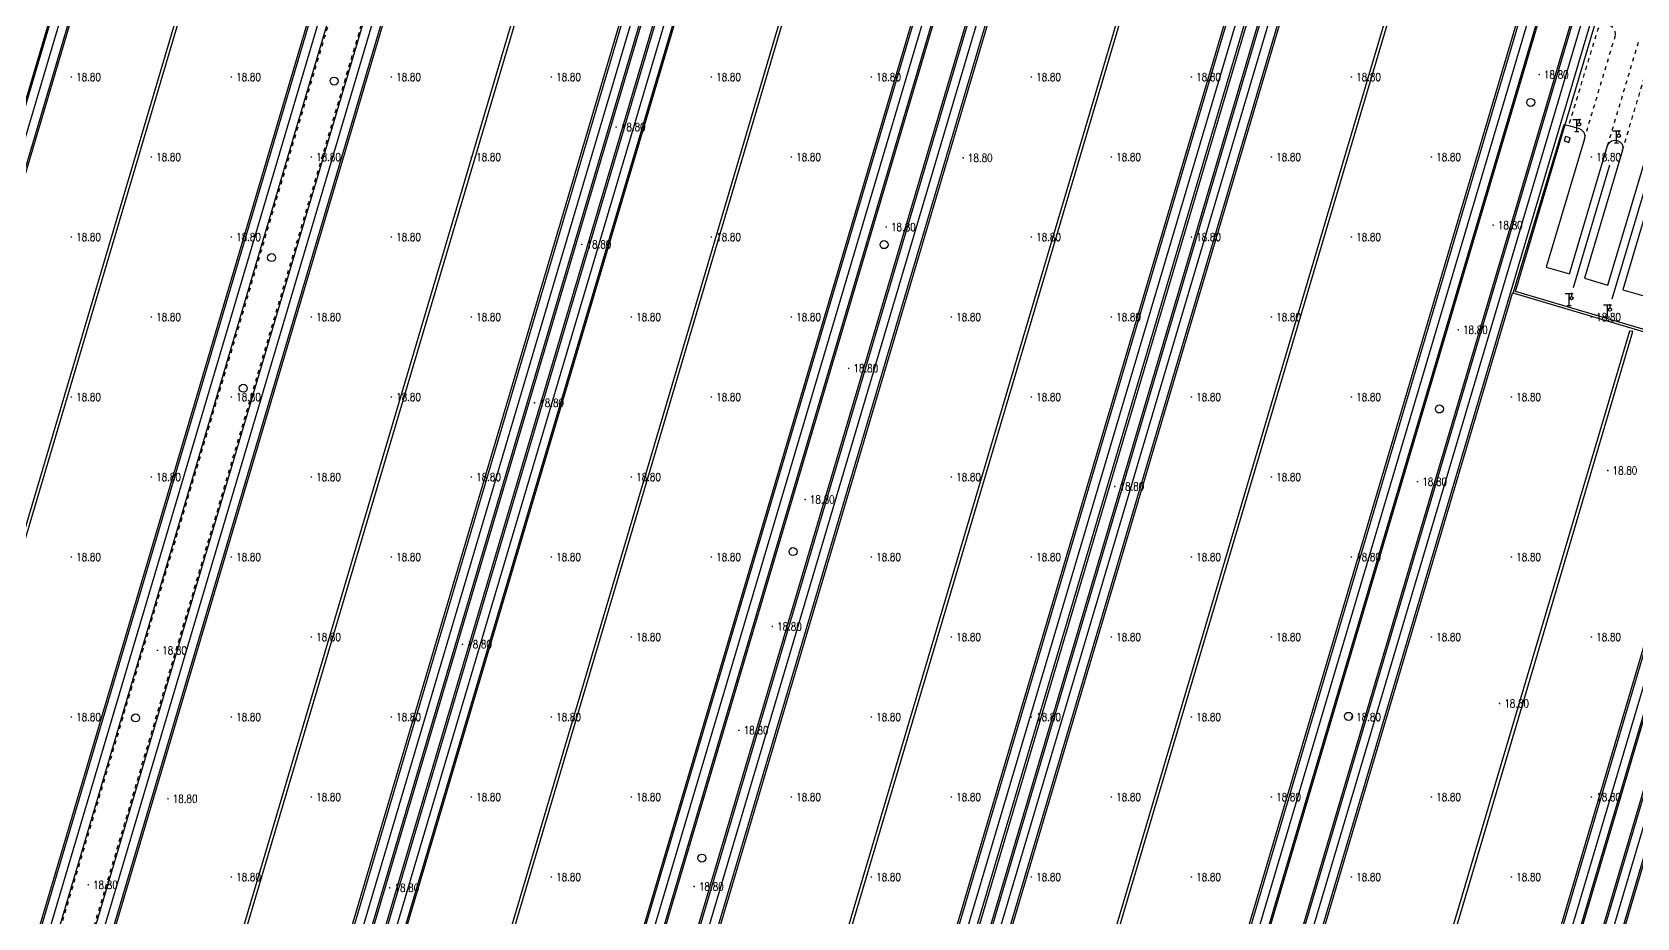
# Model space of a CAD drawing. Extents: x 404846 to 408477, y 3390929 to 3392894.
# Drawn here: x 407366.5 to 407567, y 3391489.3 to 3391600 of the extents above; entities that cross this region are included whole.
import ezdxf
from ezdxf.enums import TextEntityAlignment as Align

# ---------------------------------------------------------------- set-up
doc = ezdxf.new("R2010")
doc.units = 0
doc.header["$LTSCALE"] = 0.5
doc.header["$PDSIZE"] = 0.2
doc.linetypes.add('X6', pattern=[2, 1, -1])
doc.layers.get('0').update_dxf_attribs({"linetype": 'CONTINUOUS'})
for name, color, linetype in [('3221', 6, 'CONTINUOUS'), ('DLSS', 4, 'CONTINUOUS'), ('DMTZ', 3, 'CONTINUOUS'), ('FZTZ', 7, 'CONTINUOUS'), ('GCD', 1, 'CONTINUOUS'), ('GXYZ', 2, 'CONTINUOUS'), ('JMD', 6, 'CONTINUOUS'), ('SXSS', 5, 'CONTINUOUS'), ('ZBTZ', 3, 'CONTINUOUS')]:
    doc.layers.add(name, color=color, linetype=linetype)
doc.styles.add('HZ', font='rs.shx', dxfattribs={"width": 0.8, "bigfont": 'hztxt.shx'})
doc.linetypes.add('10422', pattern='A,0.75,[150,AAA.SHX,S=0.5,R=0,X=0,Y=0.5],1.5,[177,AAA.SHX,S=1,R=0,X=0,Y=0.4],0.75', length=3)
doc.linetypes.add('1161', pattern='A,0,[149,AAA.SHX,S=0.15,R=0,X=0,Y=0],-1.6', length=1.6)
doc.linetypes.add('444', pattern='A,4.5,[145,AAA.SHX,S=1,R=0,X=0,Y=1],4.5,-0.5,[146,AAA.SHX,S=1,R=0,X=0,Y=0],-0.5', length=10)

# ---------------------------------------------------------------- blocks, each defined once
blk = doc.blocks.new('gc063')
for p, q in [((-1, 3), (1, 3)), ((-0.5, 0), (0.5, 0)), ((0, 0), (0, 3)), ((0.6, 3), (0.6, 2.2))]:
    blk.add_line(p, q)
blk.add_circle((0.6, 1.8), 0.4)
blk.add_point((0.6, 3))
blk.add_point((0.6, 3))
blk = doc.blocks.new('GC200')
at = {"linetype": 'Continuous', "const_width": 0.2, "flags": 128}
blk.add_lwpolyline([(-0.1, 0, 1), (0.1, 0, 1)], format="xyb", close=True, dxfattribs=at)
blk = doc.blocks.new('gc188')
blk.add_circle((0, 0), 1)

msp = doc.modelspace()

# ---------------------------------------------------------------- linework, layer by layer
at = {"layer": '3221', "color": 6}
for points in [[(407303.51, 3391377.274, 19.062), (407412.045, 3391743.54, 18.82), (407441.781, 3391734.76, 18.562), (407333.198, 3391368.473, 18.804)], [(407369.162, 3391357.812, 18.804), (407339.453, 3391366.619, 18.804), (407446.247, 3391726.874, 18.92), (407475.957, 3391718.066, 18.92)], [(407402.67, 3391347.875, 18.804), (407505.802, 3391695.677, 18.918), (407476.131, 3391704.475, 18.918), (407372.999, 3391356.673, 18.804)], [(407408.915, 3391346.023, 18.804), (407506.516, 3391675.174, 18.835), (407536.238, 3391666.36, 18.835), (407438.637, 3391337.21, 18.804)], [(407442.431, 3391336.084, 18.804), (407534.509, 3391646.609, 18.28), (407564.218, 3391637.8, 18.65), (407472.14, 3391327.275, 18.997)], [(407478.374, 3391325.427, 18.997), (407561.138, 3391604.54, 18.997), (407590.841, 3391595.732, 18.997), (407508.077, 3391316.619, 18.997)], [(407512.885, 3391315.165, 19.043), (407554.316, 3391454.965, 18.957), (407582.691, 3391550.721, 18.872), (407612.418, 3391541.902, 18.989), (407542.598, 3391306.362, 18.94)]]:
    msp.add_polyline3d(points, close=True, dxfattribs=at)
at = {"layer": 'DLSS', "linetype": 'X6', "flags": 128}
for points, elevation in [([(407333.909, 3391366.214), (407441.769, 3391730.065), (407445.537, 3391728.949), (407337.676, 3391365.097)], 18.843), ([(407564.371, 3391599.633), (407564.372, 3391599.84), (407564.337, 3391600.044), (407564.267, 3391600.239), (407564.164, 3391600.419), (407564.031, 3391600.578), (407563.873, 3391600.712), (407563.694, 3391600.816), (407563.5, 3391600.887), (407563.296, 3391600.924), (407563.089, 3391600.925), (407562.885, 3391600.89), (407562.69, 3391600.82), (407562.51, 3391600.717), (407562.351, 3391600.584), (407562.217, 3391600.426), (407562.113, 3391600.247), (407558.516, 3391588.314)], 19.152), ([(407560.484, 3391586.65), (407564.228, 3391599.155), (407564.371, 3391599.633)], 18.931), ([(407563.387, 3391585.808), (407567.253, 3391598.762), (407567.254, 3391598.768)], 18.932), ([(407565.261, 3391585.25), (407569.052, 3391597.917), (407569.137, 3391598.203)], 18.932)]:
    msp.add_lwpolyline(points, dxfattribs=dict(at, elevation=elevation))
at = {"layer": 'DMTZ', "linetype": '10422', "flags": 128}
for points, elevation in [([(407584.929, 3391580.496), (407578.651, 3391559.329), (407551.58, 3391567.35), (407557.967, 3391588.465)], 19.129), ([(407557.967, 3391588.465), (407558.516, 3391588.314), (407559.685, 3391587.992), (407559.751, 3391587.974)], 19.176), ([(407559.751, 3391587.974), (407560.131, 3391587.78), (407560.393, 3391587.472), (407560.52, 3391587.089), (407560.484, 3391586.65)], 19.162), ([(407560.484, 3391586.65), (407555.694, 3391570.625), (407558.602, 3391569.759), (407563.387, 3391585.808)], 19.074), ([(407565.261, 3391585.25), (407560.493, 3391569.237), (407563.418, 3391568.366), (407568.204, 3391584.441)], 19.077), ([(407563.387, 3391585.808), (407563.581, 3391586.165), (407563.873, 3391586.397), (407564.231, 3391586.502), (407564.603, 3391586.466), (407564.933, 3391586.293), (407565.192, 3391585.979), (407565.297, 3391585.621), (407565.261, 3391585.25)], 19.1), ([(407570.094, 3391583.942), (407565.285, 3391567.797), (407568.193, 3391566.931), (407572.968, 3391582.958)], 19.08)]:
    msp.add_lwpolyline(points, dxfattribs=dict(at, elevation=elevation))
at = {"layer": 'FZTZ', "linetype": 'Continuous', "elevation": 21.046, "flags": 128}
msp.add_lwpolyline([(407558.518, 3391586.207), (407558.712, 3391586.763), (407558.139, 3391586.963), (407557.945, 3391586.407), (407558.518, 3391586.207)], close=True, dxfattribs=at)
at = {"layer": 'JMD', "linetype": '444', "flags": 128}
for points, elevation in [([(407578.501, 3391559.696), (407551.887, 3391567.584), (407562.365, 3391602.873), (407562.493, 3391606.625), (407561.248, 3391607.496), (407559.445, 3391607.899), (407557.718, 3391608.634), (407565.671, 3391635.964), (407565.49, 3391639.712)], 20.697), ([(407559.11, 3391568.06), (407563.675, 3391583.411)], 20.348), ([(407568.479, 3391581.987), (407563.924, 3391566.607)], 20.299)]:
    msp.add_lwpolyline(points, dxfattribs=dict(at, elevation=elevation))
at = {"layer": 'SXSS', "linetype": 'Continuous', "flags": 128}
for points, elevation in [([(407389.542, 3391476.854), (407451.223, 3391684.842)], 18.876), ([(407389.904, 3391476.747), (407451.605, 3391684.729)], 18.876), ([(407352.175, 3391492.751), (407405.143, 3391671.488)], 18.801), ([(407352.552, 3391492.639), (407405.506, 3391671.38)], 18.801), ([(407443.712, 3391546.587), (407478.309, 3391663.493)], 18.971), ([(407444.098, 3391546.472), (407478.676, 3391663.384)], 18.971), ([(407482.108, 3391534.104), (407511.464, 3391633.032)], 18.985), ([(407482.502, 3391533.988), (407511.822, 3391632.925)], 18.985), ([(407513.075, 3391525.592), (407536.695, 3391605.284)], 18.995), ([(407513.464, 3391525.476), (407537.062, 3391605.175)], 18.991), ([(407552.583, 3391516.864), (407566.182, 3391562.673)], 18.739), ([(407552.983, 3391516.745), (407566.556, 3391562.562)], 18.739), ([(407566.556, 3391562.562), (407566.182, 3391562.673)], 18.782), ([(407421.977, 3391473.248), (407443.712, 3391546.587)], 18.951), ([(407422.348, 3391473.138), (407444.098, 3391546.472)], 18.951), ([(407460.009, 3391459.511), (407482.108, 3391534.104)], 18.963), ([(407460.385, 3391459.4), (407482.502, 3391533.988)], 18.963), ([(407490.619, 3391449.947), (407513.075, 3391525.592)], 19.188), ([(407490.981, 3391449.84), (407513.464, 3391525.476)], 19.199), ([(407527.34, 3391431.65), (407542.882, 3391484.14), (407552.583, 3391516.864)], 19.017), ([(407527.712, 3391431.539), (407543.283, 3391484.021), (407552.983, 3391516.745)], 19.011)]:
    msp.add_lwpolyline(points, dxfattribs=dict(at, elevation=elevation))
at = {"layer": 'ZBTZ', "linetype": '1161', "flags": 128}
for points, elevation in [([(407284.607, 3391382.878), (407393.528, 3391750.307), (407411.151, 3391745.086), (407302.229, 3391377.654)], 18.963), ([(407424.685, 3391734.033), (407438.944, 3391729.806), (407337.321, 3391387.005)], 18.976), ([(407310.983, 3391398.012), (407402.438, 3391706.397), (407402.546, 3391706.632)], 18.961), ([(407436.677, 3391689.774), (407436.552, 3391689.626), (407350.978, 3391400.958), (407378.165, 3391392.899), (407463.738, 3391681.567), (407463.773, 3391681.753)], 18.852), ([(407493.476, 3391659.143), (407493.492, 3391658.996), (407411.707, 3391382.997), (407384.518, 3391391.059), (407466.303, 3391666.89), (407466.385, 3391667.13), (407466.448, 3391667.168)], 18.916), ([(407496.813, 3391637.787), (407496.735, 3391637.702), (407420.442, 3391380.415), (407447.663, 3391372.309), (407523.971, 3391629.626), (407524.002, 3391629.792)], 18.697), ([(407524.802, 3391609.068), (407524.758, 3391609.012), (407453.986, 3391370.426), (407481.209, 3391362.381), (407551.954, 3391600.948), (407551.953, 3391601.042)], 18.945), ([(407551.58, 3391567.35), (407551.476, 3391567.328), (407489.93, 3391359.761), (407517.095, 3391351.706), (407578.641, 3391559.273), (407578.651, 3391559.329)], 18.997), ([(407600.205, 3391505.46), (407600.231, 3391505.349), (407544.135, 3391316.172), (407516.942, 3391324.236), (407573.038, 3391513.413), (407582.405, 3391545.002), (407597.21, 3391540.672)], 18.88)]:
    msp.add_lwpolyline(points, dxfattribs=dict(at, elevation=elevation))
for points, elevation in [([(407302.422, 3391377.596), (407410.996, 3391743.851), (407413.089, 3391743.23), (407304.515, 3391376.976), (407303.51, 3391377.274), (407303.469, 3391377.286), (407302.422, 3391377.596)], 19.012), ([(407334.285, 3391368.151), (407442.868, 3391734.438), (407440.768, 3391735.06), (407332.185, 3391368.773), (407333.235, 3391368.462), (407334.285, 3391368.151)], 18.862), ([(407340.496, 3391366.31), (407447.29, 3391726.564), (407445.176, 3391727.191), (407338.382, 3391366.937), (407340.496, 3391366.31)], 18.851), ([(407370.188, 3391357.508), (407476.982, 3391717.762), (407474.897, 3391718.38), (407368.103, 3391358.126), (407370.188, 3391357.508)], 18.866), ([(407371.177, 3391355.196), (407475.402, 3391706.586), (407474.01, 3391706.998), (407369.786, 3391355.564), (407371.177, 3391355.196)], 18.862), ([(407374.019, 3391356.37), (407477.151, 3391704.173), (407475.066, 3391704.791), (407371.934, 3391356.989), (407372.999, 3391356.673), (407374.019, 3391356.37)], 18.851), ([(407401.603, 3391348.191), (407504.734, 3391695.994), (407506.848, 3391695.367), (407403.716, 3391347.564), (407401.603, 3391348.191)], 18.833), ([(407407.097, 3391344.526), (407505.779, 3391677.259), (407502.017, 3391678.375), (407403.338, 3391345.622), (407407.097, 3391344.526)], 18.81), ([(407409.939, 3391345.719), (407507.54, 3391674.87), (407505.443, 3391675.492), (407407.842, 3391346.341), (407408.915, 3391346.023), (407409.939, 3391345.719)], 18.814), ([(407439.682, 3391336.9), (407537.283, 3391666.05), (407535.172, 3391666.676), (407437.571, 3391337.525), (407439.682, 3391336.9)], 18.804), ([(407441.238, 3391336.438), (407533.75, 3391648.427), (407532.412, 3391648.824), (407439.9, 3391336.835), (407441.238, 3391336.438)], 18.943), ([(407443.51, 3391335.764), (407535.588, 3391646.289), (407533.503, 3391646.908), (407441.425, 3391336.383), (407443.51, 3391335.764)], 18.734), ([(407473.194, 3391326.962), (407565.273, 3391637.487), (407563.189, 3391638.105), (407471.111, 3391327.58), (407473.194, 3391326.962)], 18.858), ([(407476.614, 3391323.973), (407560.626, 3391607.312), (407556.828, 3391608.438), (407472.816, 3391325.099), (407476.614, 3391323.973)], 18.997), ([(407479.397, 3391325.123), (407562.16, 3391604.236), (407560.085, 3391604.852), (407477.321, 3391325.739), (407478.374, 3391325.427), (407479.397, 3391325.123)], 18.997), ([(407509.08, 3391316.321), (407591.844, 3391595.435), (407589.752, 3391596.055), (407506.988, 3391316.942), (407509.08, 3391316.321)], 18.997), ([(407508.759, 3391314.505), (407579.64, 3391553.595), (407582.015, 3391552.891), (407511.133, 3391313.801), (407508.759, 3391314.505)], 18.989), ([(407513.944, 3391314.879), (407583.781, 3391550.398), (407581.679, 3391551.021), (407511.842, 3391315.503), (407513.944, 3391314.879)], 18.997)]:
    msp.add_lwpolyline(points, close=True, dxfattribs=dict(at, elevation=elevation))

# ---------------------------------------------------------------- block references
at = {"layer": 'DLSS', "linetype": 'Continuous', "xscale": 0.5, "yscale": 0.5}
for p in [(407559.525, 3391587.569, 19.191), (407564.479, 3391586.136, 19.147), (407558.569, 3391565.836, 18.987), (407563.371, 3391564.41, 18.909)]:
    msp.add_blockref('gc063', p, dxfattribs=at)
at = {"layer": 'GCD', "linetype": 'Continuous'}
ref = msp.add_blockref('GC200', (407371.358, 3391594.379, 18.8), dxfattribs=dict(at, xscale=0.5, yscale=0.5, zscale=0.5))
ref.add_attrib('height', '18.80', dxfattribs={"linetype": 'Continuous', "height": 1, "style": 'HZ', "width": 0.8}).set_placement((407371.958, 3391594.379, 18.8), align=Align.MIDDLE_LEFT)
ref = msp.add_blockref('GC200', (407391.358, 3391594.379, 18.8), dxfattribs=dict(at, xscale=0.5, yscale=0.5, zscale=0.5))
ref.add_attrib('height', '18.80', dxfattribs={"linetype": 'Continuous', "height": 1, "style": 'HZ', "width": 0.8}).set_placement((407391.958, 3391594.379, 18.8), align=Align.MIDDLE_LEFT)
ref = msp.add_blockref('GC200', (407411.358, 3391594.379, 18.8), dxfattribs=dict(at, xscale=0.5, yscale=0.5, zscale=0.5))
ref.add_attrib('height', '18.80', dxfattribs={"linetype": 'Continuous', "height": 1, "style": 'HZ', "width": 0.8}).set_placement((407411.958, 3391594.379, 18.8), align=Align.MIDDLE_LEFT)
ref = msp.add_blockref('GC200', (407431.358, 3391594.379, 18.8), dxfattribs=dict(at, xscale=0.5, yscale=0.5, zscale=0.5))
ref.add_attrib('height', '18.80', dxfattribs={"linetype": 'Continuous', "height": 1, "style": 'HZ', "width": 0.8}).set_placement((407431.958, 3391594.379, 18.8), align=Align.MIDDLE_LEFT)
ref = msp.add_blockref('GC200', (407451.358, 3391594.379, 18.8), dxfattribs=dict(at, xscale=0.5, yscale=0.5, zscale=0.5))
ref.add_attrib('height', '18.80', dxfattribs={"linetype": 'Continuous', "height": 1, "style": 'HZ', "width": 0.8}).set_placement((407451.958, 3391594.379, 18.8), align=Align.MIDDLE_LEFT)
ref = msp.add_blockref('GC200', (407471.358, 3391594.379, 18.8), dxfattribs=dict(at, xscale=0.5, yscale=0.5, zscale=0.5))
ref.add_attrib('height', '18.80', dxfattribs={"linetype": 'Continuous', "height": 1, "style": 'HZ', "width": 0.8}).set_placement((407471.958, 3391594.379, 18.8), align=Align.MIDDLE_LEFT)
ref = msp.add_blockref('GC200', (407491.358, 3391594.379, 18.8), dxfattribs=dict(at, xscale=0.5, yscale=0.5, zscale=0.5))
ref.add_attrib('height', '18.80', dxfattribs={"linetype": 'Continuous', "height": 1, "style": 'HZ', "width": 0.8}).set_placement((407491.958, 3391594.379, 18.8), align=Align.MIDDLE_LEFT)
ref = msp.add_blockref('GC200', (407511.358, 3391594.379, 18.8), dxfattribs=dict(at, xscale=0.5, yscale=0.5, zscale=0.5))
ref.add_attrib('height', '18.80', dxfattribs={"linetype": 'Continuous', "height": 1, "style": 'HZ', "width": 0.8}).set_placement((407511.958, 3391594.379, 18.8), align=Align.MIDDLE_LEFT)
ref = msp.add_blockref('GC200', (407531.358, 3391594.379, 18.8), dxfattribs=dict(at, xscale=0.5, yscale=0.5, zscale=0.5))
ref.add_attrib('height', '18.80', dxfattribs={"linetype": 'Continuous', "height": 1, "style": 'HZ', "width": 0.8}).set_placement((407531.958, 3391594.379, 18.8), align=Align.MIDDLE_LEFT)
ref = msp.add_blockref('GC200', (407554.831, 3391594.68, 18.8), dxfattribs=dict(at, xscale=0.5, yscale=0.5, zscale=0.5))
ref.add_attrib('height', '18.80', dxfattribs={"linetype": 'Continuous', "height": 1, "style": 'HZ', "width": 0.8}).set_placement((407555.431, 3391594.68, 18.8), align=Align.MIDDLE_LEFT)
ref = msp.add_blockref('GC200', (407439.45, 3391588.128, 18.8), dxfattribs=dict(at, xscale=0.5, yscale=0.5, zscale=0.5))
ref.add_attrib('height', '18.80', dxfattribs={"linetype": 'Continuous', "height": 1, "style": 'HZ', "width": 0.8}).set_placement((407440.05, 3391588.128, 18.8), align=Align.MIDDLE_LEFT)
ref = msp.add_blockref('GC200', (407381.358, 3391584.379, 18.8), dxfattribs=dict(at, xscale=0.5, yscale=0.5, zscale=0.5))
ref.add_attrib('height', '18.80', dxfattribs={"linetype": 'Continuous', "height": 1, "style": 'HZ', "width": 0.8}).set_placement((407381.958, 3391584.379, 18.8), align=Align.MIDDLE_LEFT)
ref = msp.add_blockref('GC200', (407401.358, 3391584.379, 18.8), dxfattribs=dict(at, xscale=0.5, yscale=0.5, zscale=0.5))
ref.add_attrib('height', '18.80', dxfattribs={"linetype": 'Continuous', "height": 1, "style": 'HZ', "width": 0.8}).set_placement((407401.958, 3391584.379, 18.8), align=Align.MIDDLE_LEFT)
ref = msp.add_blockref('GC200', (407421.358, 3391584.379, 18.8), dxfattribs=dict(at, xscale=0.5, yscale=0.5, zscale=0.5))
ref.add_attrib('height', '18.80', dxfattribs={"linetype": 'Continuous', "height": 1, "style": 'HZ', "width": 0.8}).set_placement((407421.958, 3391584.379, 18.8), align=Align.MIDDLE_LEFT)
ref = msp.add_blockref('GC200', (407461.358, 3391584.379, 18.8), dxfattribs=dict(at, xscale=0.5, yscale=0.5, zscale=0.5))
ref.add_attrib('height', '18.80', dxfattribs={"linetype": 'Continuous', "height": 1, "style": 'HZ', "width": 0.8}).set_placement((407461.958, 3391584.379, 18.8), align=Align.MIDDLE_LEFT)
ref = msp.add_blockref('GC200', (407501.358, 3391584.379, 18.8), dxfattribs=dict(at, xscale=0.5, yscale=0.5, zscale=0.5))
ref.add_attrib('height', '18.80', dxfattribs={"linetype": 'Continuous', "height": 1, "style": 'HZ', "width": 0.8}).set_placement((407501.958, 3391584.379, 18.8), align=Align.MIDDLE_LEFT)
ref = msp.add_blockref('GC200', (407521.358, 3391584.379, 18.8), dxfattribs=dict(at, xscale=0.5, yscale=0.5, zscale=0.5))
ref.add_attrib('height', '18.80', dxfattribs={"linetype": 'Continuous', "height": 1, "style": 'HZ', "width": 0.8}).set_placement((407521.958, 3391584.379, 18.8), align=Align.MIDDLE_LEFT)
ref = msp.add_blockref('GC200', (407541.358, 3391584.379, 18.8), dxfattribs=dict(at, xscale=0.5, yscale=0.5, zscale=0.5))
ref.add_attrib('height', '18.80', dxfattribs={"linetype": 'Continuous', "height": 1, "style": 'HZ', "width": 0.8}).set_placement((407541.958, 3391584.379, 18.8), align=Align.MIDDLE_LEFT)
ref = msp.add_blockref('GC200', (407561.358, 3391584.379, 18.8), dxfattribs=dict(at, xscale=0.5, yscale=0.5, zscale=0.5))
ref.add_attrib('height', '18.80', dxfattribs={"linetype": 'Continuous', "height": 1, "style": 'HZ', "width": 0.8}).set_placement((407561.958, 3391584.379, 18.8), align=Align.MIDDLE_LEFT)
ref = msp.add_blockref('GC200', (407482.83, 3391584.279, 18.8), dxfattribs=dict(at, xscale=0.5, yscale=0.5, zscale=0.5))
ref.add_attrib('height', '18.80', dxfattribs={"linetype": 'Continuous', "height": 1, "style": 'HZ', "width": 0.8}).set_placement((407483.43, 3391584.279, 18.8), align=Align.MIDDLE_LEFT)
ref = msp.add_blockref('GC200', (407371.358, 3391574.379, 18.8), dxfattribs=dict(at, xscale=0.5, yscale=0.5, zscale=0.5))
ref.add_attrib('height', '18.80', dxfattribs={"linetype": 'Continuous', "height": 1, "style": 'HZ', "width": 0.8}).set_placement((407371.958, 3391574.379, 18.8), align=Align.MIDDLE_LEFT)
ref = msp.add_blockref('GC200', (407391.358, 3391574.379, 18.8), dxfattribs=dict(at, xscale=0.5, yscale=0.5, zscale=0.5))
ref.add_attrib('height', '18.80', dxfattribs={"linetype": 'Continuous', "height": 1, "style": 'HZ', "width": 0.8}).set_placement((407391.958, 3391574.379, 18.8), align=Align.MIDDLE_LEFT)
ref = msp.add_blockref('GC200', (407411.358, 3391574.379, 18.8), dxfattribs=dict(at, xscale=0.5, yscale=0.5, zscale=0.5))
ref.add_attrib('height', '18.80', dxfattribs={"linetype": 'Continuous', "height": 1, "style": 'HZ', "width": 0.8}).set_placement((407411.958, 3391574.379, 18.8), align=Align.MIDDLE_LEFT)
ref = msp.add_blockref('GC200', (407451.358, 3391574.379, 18.8), dxfattribs=dict(at, xscale=0.5, yscale=0.5, zscale=0.5))
ref.add_attrib('height', '18.80', dxfattribs={"linetype": 'Continuous', "height": 1, "style": 'HZ', "width": 0.8}).set_placement((407451.958, 3391574.379, 18.8), align=Align.MIDDLE_LEFT)
ref = msp.add_blockref('GC200', (407473.215, 3391575.633, 18.8), dxfattribs=dict(at, xscale=0.5, yscale=0.5, zscale=0.5))
ref.add_attrib('height', '18.80', dxfattribs={"linetype": 'Continuous', "height": 1, "style": 'HZ', "width": 0.8}).set_placement((407473.815, 3391575.633, 18.8), align=Align.MIDDLE_LEFT)
ref = msp.add_blockref('GC200', (407491.358, 3391574.379, 18.8), dxfattribs=dict(at, xscale=0.5, yscale=0.5, zscale=0.5))
ref.add_attrib('height', '18.80', dxfattribs={"linetype": 'Continuous', "height": 1, "style": 'HZ', "width": 0.8}).set_placement((407491.958, 3391574.379, 18.8), align=Align.MIDDLE_LEFT)
ref = msp.add_blockref('GC200', (407511.358, 3391574.379, 18.8), dxfattribs=dict(at, xscale=0.5, yscale=0.5, zscale=0.5))
ref.add_attrib('height', '18.80', dxfattribs={"linetype": 'Continuous', "height": 1, "style": 'HZ', "width": 0.8}).set_placement((407511.958, 3391574.379, 18.8), align=Align.MIDDLE_LEFT)
ref = msp.add_blockref('GC200', (407531.358, 3391574.379, 18.8), dxfattribs=dict(at, xscale=0.5, yscale=0.5, zscale=0.5))
ref.add_attrib('height', '18.80', dxfattribs={"linetype": 'Continuous', "height": 1, "style": 'HZ', "width": 0.8}).set_placement((407531.958, 3391574.379, 18.8), align=Align.MIDDLE_LEFT)
ref = msp.add_blockref('GC200', (407549.081, 3391575.871, 18.8), dxfattribs=dict(at, xscale=0.5, yscale=0.5, zscale=0.5))
ref.add_attrib('height', '18.80', dxfattribs={"linetype": 'Continuous', "height": 1, "style": 'HZ', "width": 0.8}).set_placement((407549.681, 3391575.871, 18.8), align=Align.MIDDLE_LEFT)
ref = msp.add_blockref('GC200', (407435.162, 3391573.465, 18.8), dxfattribs=dict(at, xscale=0.5, yscale=0.5, zscale=0.5))
ref.add_attrib('height', '18.80', dxfattribs={"linetype": 'Continuous', "height": 1, "style": 'HZ', "width": 0.8}).set_placement((407435.762, 3391573.465, 18.8), align=Align.MIDDLE_LEFT)
ref = msp.add_blockref('GC200', (407381.358, 3391564.379, 18.8), dxfattribs=dict(at, xscale=0.5, yscale=0.5, zscale=0.5))
ref.add_attrib('height', '18.80', dxfattribs={"linetype": 'Continuous', "height": 1, "style": 'HZ', "width": 0.8}).set_placement((407381.958, 3391564.379, 18.8), align=Align.MIDDLE_LEFT)
ref = msp.add_blockref('GC200', (407401.358, 3391564.379, 18.8), dxfattribs=dict(at, xscale=0.5, yscale=0.5, zscale=0.5))
ref.add_attrib('height', '18.80', dxfattribs={"linetype": 'Continuous', "height": 1, "style": 'HZ', "width": 0.8}).set_placement((407401.958, 3391564.379, 18.8), align=Align.MIDDLE_LEFT)
ref = msp.add_blockref('GC200', (407421.358, 3391564.379, 18.8), dxfattribs=dict(at, xscale=0.5, yscale=0.5, zscale=0.5))
ref.add_attrib('height', '18.80', dxfattribs={"linetype": 'Continuous', "height": 1, "style": 'HZ', "width": 0.8}).set_placement((407421.958, 3391564.379, 18.8), align=Align.MIDDLE_LEFT)
ref = msp.add_blockref('GC200', (407441.358, 3391564.379, 18.8), dxfattribs=dict(at, xscale=0.5, yscale=0.5, zscale=0.5))
ref.add_attrib('height', '18.80', dxfattribs={"linetype": 'Continuous', "height": 1, "style": 'HZ', "width": 0.8}).set_placement((407441.958, 3391564.379, 18.8), align=Align.MIDDLE_LEFT)
ref = msp.add_blockref('GC200', (407461.358, 3391564.379, 18.8), dxfattribs=dict(at, xscale=0.5, yscale=0.5, zscale=0.5))
ref.add_attrib('height', '18.80', dxfattribs={"linetype": 'Continuous', "height": 1, "style": 'HZ', "width": 0.8}).set_placement((407461.958, 3391564.379, 18.8), align=Align.MIDDLE_LEFT)
ref = msp.add_blockref('GC200', (407481.358, 3391564.379, 18.8), dxfattribs=dict(at, xscale=0.5, yscale=0.5, zscale=0.5))
ref.add_attrib('height', '18.80', dxfattribs={"linetype": 'Continuous', "height": 1, "style": 'HZ', "width": 0.8}).set_placement((407481.958, 3391564.379, 18.8), align=Align.MIDDLE_LEFT)
ref = msp.add_blockref('GC200', (407501.358, 3391564.379, 18.8), dxfattribs=dict(at, xscale=0.5, yscale=0.5, zscale=0.5))
ref.add_attrib('height', '18.80', dxfattribs={"linetype": 'Continuous', "height": 1, "style": 'HZ', "width": 0.8}).set_placement((407501.958, 3391564.379, 18.8), align=Align.MIDDLE_LEFT)
ref = msp.add_blockref('GC200', (407521.358, 3391564.379, 18.8), dxfattribs=dict(at, xscale=0.5, yscale=0.5, zscale=0.5))
ref.add_attrib('height', '18.80', dxfattribs={"linetype": 'Continuous', "height": 1, "style": 'HZ', "width": 0.8}).set_placement((407521.958, 3391564.379, 18.8), align=Align.MIDDLE_LEFT)
ref = msp.add_blockref('GC200', (407561.358, 3391564.379, 18.8), dxfattribs=dict(at, xscale=0.5, yscale=0.5, zscale=0.5))
ref.add_attrib('height', '18.80', dxfattribs={"linetype": 'Continuous', "height": 1, "style": 'HZ', "width": 0.8}).set_placement((407561.958, 3391564.379, 18.8), align=Align.MIDDLE_LEFT)
ref = msp.add_blockref('GC200', (407544.718, 3391562.784, 18.8), dxfattribs=dict(at, xscale=0.5, yscale=0.5, zscale=0.5))
ref.add_attrib('height', '18.80', dxfattribs={"linetype": 'Continuous', "height": 1, "style": 'HZ', "width": 0.8}).set_placement((407545.318, 3391562.784, 18.8), align=Align.MIDDLE_LEFT)
ref = msp.add_blockref('GC200', (407468.519, 3391557.967, 18.8), dxfattribs=dict(at, xscale=0.5, yscale=0.5, zscale=0.5))
ref.add_attrib('height', '18.80', dxfattribs={"linetype": 'Continuous', "height": 1, "style": 'HZ', "width": 0.8}).set_placement((407469.119, 3391557.967, 18.8), align=Align.MIDDLE_LEFT)
ref = msp.add_blockref('GC200', (407371.358, 3391554.379, 18.8), dxfattribs=dict(at, xscale=0.5, yscale=0.5, zscale=0.5))
ref.add_attrib('height', '18.80', dxfattribs={"linetype": 'Continuous', "height": 1, "style": 'HZ', "width": 0.8}).set_placement((407371.958, 3391554.379, 18.8), align=Align.MIDDLE_LEFT)
ref = msp.add_blockref('GC200', (407391.358, 3391554.379, 18.8), dxfattribs=dict(at, xscale=0.5, yscale=0.5, zscale=0.5))
ref.add_attrib('height', '18.80', dxfattribs={"linetype": 'Continuous', "height": 1, "style": 'HZ', "width": 0.8}).set_placement((407391.958, 3391554.379, 18.8), align=Align.MIDDLE_LEFT)
ref = msp.add_blockref('GC200', (407411.358, 3391554.379, 18.8), dxfattribs=dict(at, xscale=0.5, yscale=0.5, zscale=0.5))
ref.add_attrib('height', '18.80', dxfattribs={"linetype": 'Continuous', "height": 1, "style": 'HZ', "width": 0.8}).set_placement((407411.958, 3391554.379, 18.8), align=Align.MIDDLE_LEFT)
ref = msp.add_blockref('GC200', (407451.358, 3391554.379, 18.8), dxfattribs=dict(at, xscale=0.5, yscale=0.5, zscale=0.5))
ref.add_attrib('height', '18.80', dxfattribs={"linetype": 'Continuous', "height": 1, "style": 'HZ', "width": 0.8}).set_placement((407451.958, 3391554.379, 18.8), align=Align.MIDDLE_LEFT)
ref = msp.add_blockref('GC200', (407491.358, 3391554.379, 18.8), dxfattribs=dict(at, xscale=0.5, yscale=0.5, zscale=0.5))
ref.add_attrib('height', '18.80', dxfattribs={"linetype": 'Continuous', "height": 1, "style": 'HZ', "width": 0.8}).set_placement((407491.958, 3391554.379, 18.8), align=Align.MIDDLE_LEFT)
ref = msp.add_blockref('GC200', (407511.358, 3391554.379, 18.8), dxfattribs=dict(at, xscale=0.5, yscale=0.5, zscale=0.5))
ref.add_attrib('height', '18.80', dxfattribs={"linetype": 'Continuous', "height": 1, "style": 'HZ', "width": 0.8}).set_placement((407511.958, 3391554.379, 18.8), align=Align.MIDDLE_LEFT)
ref = msp.add_blockref('GC200', (407531.358, 3391554.379, 18.8), dxfattribs=dict(at, xscale=0.5, yscale=0.5, zscale=0.5))
ref.add_attrib('height', '18.80', dxfattribs={"linetype": 'Continuous', "height": 1, "style": 'HZ', "width": 0.8}).set_placement((407531.958, 3391554.379, 18.8), align=Align.MIDDLE_LEFT)
ref = msp.add_blockref('GC200', (407551.358, 3391554.379, 18.8), dxfattribs=dict(at, xscale=0.5, yscale=0.5, zscale=0.5))
ref.add_attrib('height', '18.80', dxfattribs={"linetype": 'Continuous', "height": 1, "style": 'HZ', "width": 0.8}).set_placement((407551.958, 3391554.379, 18.8), align=Align.MIDDLE_LEFT)
ref = msp.add_blockref('GC200', (407429.246, 3391553.657, 18.8), dxfattribs=dict(at, xscale=0.5, yscale=0.5, zscale=0.5))
ref.add_attrib('height', '18.80', dxfattribs={"linetype": 'Continuous', "height": 1, "style": 'HZ', "width": 0.8}).set_placement((407429.846, 3391553.657, 18.8), align=Align.MIDDLE_LEFT)
ref = msp.add_blockref('GC200', (407381.358, 3391544.379, 18.8), dxfattribs=dict(at, xscale=0.5, yscale=0.5, zscale=0.5))
ref.add_attrib('height', '18.80', dxfattribs={"linetype": 'Continuous', "height": 1, "style": 'HZ', "width": 0.8}).set_placement((407381.958, 3391544.379, 18.8), align=Align.MIDDLE_LEFT)
ref = msp.add_blockref('GC200', (407401.358, 3391544.379, 18.8), dxfattribs=dict(at, xscale=0.5, yscale=0.5, zscale=0.5))
ref.add_attrib('height', '18.80', dxfattribs={"linetype": 'Continuous', "height": 1, "style": 'HZ', "width": 0.8}).set_placement((407401.958, 3391544.379, 18.8), align=Align.MIDDLE_LEFT)
ref = msp.add_blockref('GC200', (407421.358, 3391544.379, 18.8), dxfattribs=dict(at, xscale=0.5, yscale=0.5, zscale=0.5))
ref.add_attrib('height', '18.80', dxfattribs={"linetype": 'Continuous', "height": 1, "style": 'HZ', "width": 0.8}).set_placement((407421.958, 3391544.379, 18.8), align=Align.MIDDLE_LEFT)
ref = msp.add_blockref('GC200', (407441.358, 3391544.379, 18.8), dxfattribs=dict(at, xscale=0.5, yscale=0.5, zscale=0.5))
ref.add_attrib('height', '18.80', dxfattribs={"linetype": 'Continuous', "height": 1, "style": 'HZ', "width": 0.8}).set_placement((407441.958, 3391544.379, 18.8), align=Align.MIDDLE_LEFT)
ref = msp.add_blockref('GC200', (407481.358, 3391544.379, 18.8), dxfattribs=dict(at, xscale=0.5, yscale=0.5, zscale=0.5))
ref.add_attrib('height', '18.80', dxfattribs={"linetype": 'Continuous', "height": 1, "style": 'HZ', "width": 0.8}).set_placement((407481.958, 3391544.379, 18.8), align=Align.MIDDLE_LEFT)
ref = msp.add_blockref('GC200', (407521.358, 3391544.379, 18.8), dxfattribs=dict(at, xscale=0.5, yscale=0.5, zscale=0.5))
ref.add_attrib('height', '18.80', dxfattribs={"linetype": 'Continuous', "height": 1, "style": 'HZ', "width": 0.8}).set_placement((407521.958, 3391544.379, 18.8), align=Align.MIDDLE_LEFT)
ref = msp.add_blockref('GC200', (407563.409, 3391545.195, 18.8), dxfattribs=dict(at, xscale=0.5, yscale=0.5, zscale=0.5))
ref.add_attrib('height', '18.80', dxfattribs={"linetype": 'Continuous', "height": 1, "style": 'HZ', "width": 0.8}).set_placement((407564.009, 3391545.195, 18.8), align=Align.MIDDLE_LEFT)
ref = msp.add_blockref('GC200', (407501.774, 3391543.203, 18.8), dxfattribs=dict(at, xscale=0.5, yscale=0.5, zscale=0.5))
ref.add_attrib('height', '18.80', dxfattribs={"linetype": 'Continuous', "height": 1, "style": 'HZ', "width": 0.8}).set_placement((407502.374, 3391543.203, 18.8), align=Align.MIDDLE_LEFT)
ref = msp.add_blockref('GC200', (407539.629, 3391543.8, 18.8), dxfattribs=dict(at, xscale=0.5, yscale=0.5, zscale=0.5))
ref.add_attrib('height', '18.80', dxfattribs={"linetype": 'Continuous', "height": 1, "style": 'HZ', "width": 0.8}).set_placement((407540.229, 3391543.8, 18.8), align=Align.MIDDLE_LEFT)
ref = msp.add_blockref('GC200', (407463.078, 3391541.569, 18.8), dxfattribs=dict(at, xscale=0.5, yscale=0.5, zscale=0.5))
ref.add_attrib('height', '18.80', dxfattribs={"linetype": 'Continuous', "height": 1, "style": 'HZ', "width": 0.8}).set_placement((407463.678, 3391541.569, 18.8), align=Align.MIDDLE_LEFT)
ref = msp.add_blockref('GC200', (407371.358, 3391534.379, 18.8), dxfattribs=dict(at, xscale=0.5, yscale=0.5, zscale=0.5))
ref.add_attrib('height', '18.80', dxfattribs={"linetype": 'Continuous', "height": 1, "style": 'HZ', "width": 0.8}).set_placement((407371.958, 3391534.379, 18.8), align=Align.MIDDLE_LEFT)
ref = msp.add_blockref('GC200', (407391.358, 3391534.379, 18.8), dxfattribs=dict(at, xscale=0.5, yscale=0.5, zscale=0.5))
ref.add_attrib('height', '18.80', dxfattribs={"linetype": 'Continuous', "height": 1, "style": 'HZ', "width": 0.8}).set_placement((407391.958, 3391534.379, 18.8), align=Align.MIDDLE_LEFT)
ref = msp.add_blockref('GC200', (407411.358, 3391534.379, 18.8), dxfattribs=dict(at, xscale=0.5, yscale=0.5, zscale=0.5))
ref.add_attrib('height', '18.80', dxfattribs={"linetype": 'Continuous', "height": 1, "style": 'HZ', "width": 0.8}).set_placement((407411.958, 3391534.379, 18.8), align=Align.MIDDLE_LEFT)
ref = msp.add_blockref('GC200', (407431.358, 3391534.379, 18.8), dxfattribs=dict(at, xscale=0.5, yscale=0.5, zscale=0.5))
ref.add_attrib('height', '18.80', dxfattribs={"linetype": 'Continuous', "height": 1, "style": 'HZ', "width": 0.8}).set_placement((407431.958, 3391534.379, 18.8), align=Align.MIDDLE_LEFT)
ref = msp.add_blockref('GC200', (407451.358, 3391534.379, 18.8), dxfattribs=dict(at, xscale=0.5, yscale=0.5, zscale=0.5))
ref.add_attrib('height', '18.80', dxfattribs={"linetype": 'Continuous', "height": 1, "style": 'HZ', "width": 0.8}).set_placement((407451.958, 3391534.379, 18.8), align=Align.MIDDLE_LEFT)
ref = msp.add_blockref('GC200', (407471.358, 3391534.379, 18.8), dxfattribs=dict(at, xscale=0.5, yscale=0.5, zscale=0.5))
ref.add_attrib('height', '18.80', dxfattribs={"linetype": 'Continuous', "height": 1, "style": 'HZ', "width": 0.8}).set_placement((407471.958, 3391534.379, 18.8), align=Align.MIDDLE_LEFT)
ref = msp.add_blockref('GC200', (407491.358, 3391534.379, 18.8), dxfattribs=dict(at, xscale=0.5, yscale=0.5, zscale=0.5))
ref.add_attrib('height', '18.80', dxfattribs={"linetype": 'Continuous', "height": 1, "style": 'HZ', "width": 0.8}).set_placement((407491.958, 3391534.379, 18.8), align=Align.MIDDLE_LEFT)
ref = msp.add_blockref('GC200', (407511.358, 3391534.379, 18.8), dxfattribs=dict(at, xscale=0.5, yscale=0.5, zscale=0.5))
ref.add_attrib('height', '18.80', dxfattribs={"linetype": 'Continuous', "height": 1, "style": 'HZ', "width": 0.8}).set_placement((407511.958, 3391534.379, 18.8), align=Align.MIDDLE_LEFT)
ref = msp.add_blockref('GC200', (407531.358, 3391534.379, 18.8), dxfattribs=dict(at, xscale=0.5, yscale=0.5, zscale=0.5))
ref.add_attrib('height', '18.80', dxfattribs={"linetype": 'Continuous', "height": 1, "style": 'HZ', "width": 0.8}).set_placement((407531.958, 3391534.379, 18.8), align=Align.MIDDLE_LEFT)
ref = msp.add_blockref('GC200', (407551.358, 3391534.379, 18.8), dxfattribs=dict(at, xscale=0.5, yscale=0.5, zscale=0.5))
ref.add_attrib('height', '18.80', dxfattribs={"linetype": 'Continuous', "height": 1, "style": 'HZ', "width": 0.8}).set_placement((407551.958, 3391534.379, 18.8), align=Align.MIDDLE_LEFT)
ref = msp.add_blockref('GC200', (407401.358, 3391524.379, 18.8), dxfattribs=dict(at, xscale=0.5, yscale=0.5, zscale=0.5))
ref.add_attrib('height', '18.80', dxfattribs={"linetype": 'Continuous', "height": 1, "style": 'HZ', "width": 0.8}).set_placement((407401.958, 3391524.379, 18.8), align=Align.MIDDLE_LEFT)
ref = msp.add_blockref('GC200', (407441.358, 3391524.379, 18.8), dxfattribs=dict(at, xscale=0.5, yscale=0.5, zscale=0.5))
ref.add_attrib('height', '18.80', dxfattribs={"linetype": 'Continuous', "height": 1, "style": 'HZ', "width": 0.8}).set_placement((407441.958, 3391524.379, 18.8), align=Align.MIDDLE_LEFT)
ref = msp.add_blockref('GC200', (407458.978, 3391525.692, 18.8), dxfattribs=dict(at, xscale=0.5, yscale=0.5, zscale=0.5))
ref.add_attrib('height', '18.80', dxfattribs={"linetype": 'Continuous', "height": 1, "style": 'HZ', "width": 0.8}).set_placement((407459.578, 3391525.692, 18.8), align=Align.MIDDLE_LEFT)
ref = msp.add_blockref('GC200', (407481.358, 3391524.379, 18.8), dxfattribs=dict(at, xscale=0.5, yscale=0.5, zscale=0.5))
ref.add_attrib('height', '18.80', dxfattribs={"linetype": 'Continuous', "height": 1, "style": 'HZ', "width": 0.8}).set_placement((407481.958, 3391524.379, 18.8), align=Align.MIDDLE_LEFT)
ref = msp.add_blockref('GC200', (407501.358, 3391524.379, 18.8), dxfattribs=dict(at, xscale=0.5, yscale=0.5, zscale=0.5))
ref.add_attrib('height', '18.80', dxfattribs={"linetype": 'Continuous', "height": 1, "style": 'HZ', "width": 0.8}).set_placement((407501.958, 3391524.379, 18.8), align=Align.MIDDLE_LEFT)
ref = msp.add_blockref('GC200', (407521.358, 3391524.379, 18.8), dxfattribs=dict(at, xscale=0.5, yscale=0.5, zscale=0.5))
ref.add_attrib('height', '18.80', dxfattribs={"linetype": 'Continuous', "height": 1, "style": 'HZ', "width": 0.8}).set_placement((407521.958, 3391524.379, 18.8), align=Align.MIDDLE_LEFT)
ref = msp.add_blockref('GC200', (407541.358, 3391524.379, 18.8), dxfattribs=dict(at, xscale=0.5, yscale=0.5, zscale=0.5))
ref.add_attrib('height', '18.80', dxfattribs={"linetype": 'Continuous', "height": 1, "style": 'HZ', "width": 0.8}).set_placement((407541.958, 3391524.379, 18.8), align=Align.MIDDLE_LEFT)
ref = msp.add_blockref('GC200', (407561.358, 3391524.379, 18.8), dxfattribs=dict(at, xscale=0.5, yscale=0.5, zscale=0.5))
ref.add_attrib('height', '18.80', dxfattribs={"linetype": 'Continuous', "height": 1, "style": 'HZ', "width": 0.8}).set_placement((407561.958, 3391524.379, 18.8), align=Align.MIDDLE_LEFT)
ref = msp.add_blockref('GC200', (407382.116, 3391522.713, 18.8), dxfattribs=dict(at, xscale=0.5, yscale=0.5, zscale=0.5))
ref.add_attrib('height', '18.80', dxfattribs={"linetype": 'Continuous', "height": 1, "style": 'HZ', "width": 0.8}).set_placement((407382.716, 3391522.713, 18.8), align=Align.MIDDLE_LEFT)
ref = msp.add_blockref('GC200', (407420.242, 3391523.473, 18.8), dxfattribs=dict(at, xscale=0.5, yscale=0.5, zscale=0.5))
ref.add_attrib('height', '18.80', dxfattribs={"linetype": 'Continuous', "height": 1, "style": 'HZ', "width": 0.8}).set_placement((407420.842, 3391523.473, 18.8), align=Align.MIDDLE_LEFT)
ref = msp.add_blockref('GC200', (407371.358, 3391514.379, 18.8), dxfattribs=dict(at, xscale=0.5, yscale=0.5, zscale=0.5))
ref.add_attrib('height', '18.80', dxfattribs={"linetype": 'Continuous', "height": 1, "style": 'HZ', "width": 0.8}).set_placement((407371.958, 3391514.379, 18.8), align=Align.MIDDLE_LEFT)
ref = msp.add_blockref('GC200', (407391.358, 3391514.379, 18.8), dxfattribs=dict(at, xscale=0.5, yscale=0.5, zscale=0.5))
ref.add_attrib('height', '18.80', dxfattribs={"linetype": 'Continuous', "height": 1, "style": 'HZ', "width": 0.8}).set_placement((407391.958, 3391514.379, 18.8), align=Align.MIDDLE_LEFT)
ref = msp.add_blockref('GC200', (407411.358, 3391514.379, 18.8), dxfattribs=dict(at, xscale=0.5, yscale=0.5, zscale=0.5))
ref.add_attrib('height', '18.80', dxfattribs={"linetype": 'Continuous', "height": 1, "style": 'HZ', "width": 0.8}).set_placement((407411.958, 3391514.379, 18.8), align=Align.MIDDLE_LEFT)
ref = msp.add_blockref('GC200', (407431.358, 3391514.379, 18.8), dxfattribs=dict(at, xscale=0.5, yscale=0.5, zscale=0.5))
ref.add_attrib('height', '18.80', dxfattribs={"linetype": 'Continuous', "height": 1, "style": 'HZ', "width": 0.8}).set_placement((407431.958, 3391514.379, 18.8), align=Align.MIDDLE_LEFT)
ref = msp.add_blockref('GC200', (407471.358, 3391514.379, 18.8), dxfattribs=dict(at, xscale=0.5, yscale=0.5, zscale=0.5))
ref.add_attrib('height', '18.80', dxfattribs={"linetype": 'Continuous', "height": 1, "style": 'HZ', "width": 0.8}).set_placement((407471.958, 3391514.379, 18.8), align=Align.MIDDLE_LEFT)
ref = msp.add_blockref('GC200', (407491.358, 3391514.379, 18.8), dxfattribs=dict(at, xscale=0.5, yscale=0.5, zscale=0.5))
ref.add_attrib('height', '18.80', dxfattribs={"linetype": 'Continuous', "height": 1, "style": 'HZ', "width": 0.8}).set_placement((407491.958, 3391514.379, 18.8), align=Align.MIDDLE_LEFT)
ref = msp.add_blockref('GC200', (407511.358, 3391514.379, 18.8), dxfattribs=dict(at, xscale=0.5, yscale=0.5, zscale=0.5))
ref.add_attrib('height', '18.80', dxfattribs={"linetype": 'Continuous', "height": 1, "style": 'HZ', "width": 0.8}).set_placement((407511.958, 3391514.379, 18.8), align=Align.MIDDLE_LEFT)
ref = msp.add_blockref('GC200', (407531.358, 3391514.379, 18.8), dxfattribs=dict(at, xscale=0.5, yscale=0.5, zscale=0.5))
ref.add_attrib('height', '18.80', dxfattribs={"linetype": 'Continuous', "height": 1, "style": 'HZ', "width": 0.8}).set_placement((407531.958, 3391514.379, 18.8), align=Align.MIDDLE_LEFT)
ref = msp.add_blockref('GC200', (407549.879, 3391516.069, 18.8), dxfattribs=dict(at, xscale=0.5, yscale=0.5, zscale=0.5))
ref.add_attrib('height', '18.80', dxfattribs={"linetype": 'Continuous', "height": 1, "style": 'HZ', "width": 0.8}).set_placement((407550.479, 3391516.069, 18.8), align=Align.MIDDLE_LEFT)
ref = msp.add_blockref('GC200', (407454.804, 3391512.722, 18.8), dxfattribs=dict(at, xscale=0.5, yscale=0.5, zscale=0.5))
ref.add_attrib('height', '18.80', dxfattribs={"linetype": 'Continuous', "height": 1, "style": 'HZ', "width": 0.8}).set_placement((407455.404, 3391512.722, 18.8), align=Align.MIDDLE_LEFT)
ref = msp.add_blockref('GC200', (407383.435, 3391504.165, 18.8), dxfattribs=dict(at, xscale=0.5, yscale=0.5, zscale=0.5))
ref.add_attrib('height', '18.80', dxfattribs={"linetype": 'Continuous', "height": 1, "style": 'HZ', "width": 0.8}).set_placement((407384.035, 3391504.165, 18.8), align=Align.MIDDLE_LEFT)
ref = msp.add_blockref('GC200', (407401.358, 3391504.379, 18.8), dxfattribs=dict(at, xscale=0.5, yscale=0.5, zscale=0.5))
ref.add_attrib('height', '18.80', dxfattribs={"linetype": 'Continuous', "height": 1, "style": 'HZ', "width": 0.8}).set_placement((407401.958, 3391504.379, 18.8), align=Align.MIDDLE_LEFT)
ref = msp.add_blockref('GC200', (407421.358, 3391504.379, 18.8), dxfattribs=dict(at, xscale=0.5, yscale=0.5, zscale=0.5))
ref.add_attrib('height', '18.80', dxfattribs={"linetype": 'Continuous', "height": 1, "style": 'HZ', "width": 0.8}).set_placement((407421.958, 3391504.379, 18.8), align=Align.MIDDLE_LEFT)
ref = msp.add_blockref('GC200', (407441.358, 3391504.379, 18.8), dxfattribs=dict(at, xscale=0.5, yscale=0.5, zscale=0.5))
ref.add_attrib('height', '18.80', dxfattribs={"linetype": 'Continuous', "height": 1, "style": 'HZ', "width": 0.8}).set_placement((407441.958, 3391504.379, 18.8), align=Align.MIDDLE_LEFT)
ref = msp.add_blockref('GC200', (407461.358, 3391504.379, 18.8), dxfattribs=dict(at, xscale=0.5, yscale=0.5, zscale=0.5))
ref.add_attrib('height', '18.80', dxfattribs={"linetype": 'Continuous', "height": 1, "style": 'HZ', "width": 0.8}).set_placement((407461.958, 3391504.379, 18.8), align=Align.MIDDLE_LEFT)
ref = msp.add_blockref('GC200', (407481.358, 3391504.379, 18.8), dxfattribs=dict(at, xscale=0.5, yscale=0.5, zscale=0.5))
ref.add_attrib('height', '18.80', dxfattribs={"linetype": 'Continuous', "height": 1, "style": 'HZ', "width": 0.8}).set_placement((407481.958, 3391504.379, 18.8), align=Align.MIDDLE_LEFT)
ref = msp.add_blockref('GC200', (407501.358, 3391504.379, 18.8), dxfattribs=dict(at, xscale=0.5, yscale=0.5, zscale=0.5))
ref.add_attrib('height', '18.80', dxfattribs={"linetype": 'Continuous', "height": 1, "style": 'HZ', "width": 0.8}).set_placement((407501.958, 3391504.379, 18.8), align=Align.MIDDLE_LEFT)
ref = msp.add_blockref('GC200', (407521.358, 3391504.379, 18.8), dxfattribs=dict(at, xscale=0.5, yscale=0.5, zscale=0.5))
ref.add_attrib('height', '18.80', dxfattribs={"linetype": 'Continuous', "height": 1, "style": 'HZ', "width": 0.8}).set_placement((407521.958, 3391504.379, 18.8), align=Align.MIDDLE_LEFT)
ref = msp.add_blockref('GC200', (407541.358, 3391504.379, 18.8), dxfattribs=dict(at, xscale=0.5, yscale=0.5, zscale=0.5))
ref.add_attrib('height', '18.80', dxfattribs={"linetype": 'Continuous', "height": 1, "style": 'HZ', "width": 0.8}).set_placement((407541.958, 3391504.379, 18.8), align=Align.MIDDLE_LEFT)
ref = msp.add_blockref('GC200', (407561.358, 3391504.379, 18.8), dxfattribs=dict(at, xscale=0.5, yscale=0.5, zscale=0.5))
ref.add_attrib('height', '18.80', dxfattribs={"linetype": 'Continuous', "height": 1, "style": 'HZ', "width": 0.8}).set_placement((407561.958, 3391504.379, 18.8), align=Align.MIDDLE_LEFT)
ref = msp.add_blockref('GC200', (407391.358, 3391494.379, 18.8), dxfattribs=dict(at, xscale=0.5, yscale=0.5, zscale=0.5))
ref.add_attrib('height', '18.80', dxfattribs={"linetype": 'Continuous', "height": 1, "style": 'HZ', "width": 0.8}).set_placement((407391.958, 3391494.379, 18.8), align=Align.MIDDLE_LEFT)
ref = msp.add_blockref('GC200', (407431.358, 3391494.379, 18.8), dxfattribs=dict(at, xscale=0.5, yscale=0.5, zscale=0.5))
ref.add_attrib('height', '18.80', dxfattribs={"linetype": 'Continuous', "height": 1, "style": 'HZ', "width": 0.8}).set_placement((407431.958, 3391494.379, 18.8), align=Align.MIDDLE_LEFT)
ref = msp.add_blockref('GC200', (407471.358, 3391494.379, 18.8), dxfattribs=dict(at, xscale=0.5, yscale=0.5, zscale=0.5))
ref.add_attrib('height', '18.80', dxfattribs={"linetype": 'Continuous', "height": 1, "style": 'HZ', "width": 0.8}).set_placement((407471.958, 3391494.379, 18.8), align=Align.MIDDLE_LEFT)
ref = msp.add_blockref('GC200', (407491.358, 3391494.379, 18.8), dxfattribs=dict(at, xscale=0.5, yscale=0.5, zscale=0.5))
ref.add_attrib('height', '18.80', dxfattribs={"linetype": 'Continuous', "height": 1, "style": 'HZ', "width": 0.8}).set_placement((407491.958, 3391494.379, 18.8), align=Align.MIDDLE_LEFT)
ref = msp.add_blockref('GC200', (407511.358, 3391494.379, 18.8), dxfattribs=dict(at, xscale=0.5, yscale=0.5, zscale=0.5))
ref.add_attrib('height', '18.80', dxfattribs={"linetype": 'Continuous', "height": 1, "style": 'HZ', "width": 0.8}).set_placement((407511.958, 3391494.379, 18.8), align=Align.MIDDLE_LEFT)
ref = msp.add_blockref('GC200', (407531.358, 3391494.379, 18.8), dxfattribs=dict(at, xscale=0.5, yscale=0.5, zscale=0.5))
ref.add_attrib('height', '18.80', dxfattribs={"linetype": 'Continuous', "height": 1, "style": 'HZ', "width": 0.8}).set_placement((407531.958, 3391494.379, 18.8), align=Align.MIDDLE_LEFT)
ref = msp.add_blockref('GC200', (407551.358, 3391494.379, 18.8), dxfattribs=dict(at, xscale=0.5, yscale=0.5, zscale=0.5))
ref.add_attrib('height', '18.80', dxfattribs={"linetype": 'Continuous', "height": 1, "style": 'HZ', "width": 0.8}).set_placement((407551.958, 3391494.379, 18.8), align=Align.MIDDLE_LEFT)
ref = msp.add_blockref('GC200', (407373.472, 3391493.399, 18.8), dxfattribs=dict(at, xscale=0.5, yscale=0.5, zscale=0.5))
ref.add_attrib('height', '18.80', dxfattribs={"linetype": 'Continuous', "height": 1, "style": 'HZ', "width": 0.8}).set_placement((407374.072, 3391493.399, 18.8), align=Align.MIDDLE_LEFT)
ref = msp.add_blockref('GC200', (407411.152, 3391493.031, 18.8), dxfattribs=dict(at, xscale=0.5, yscale=0.5, zscale=0.5))
ref.add_attrib('height', '18.80', dxfattribs={"linetype": 'Continuous', "height": 1, "style": 'HZ', "width": 0.8}).set_placement((407411.752, 3391493.031, 18.8), align=Align.MIDDLE_LEFT)
ref = msp.add_blockref('GC200', (407449.213, 3391493.193, 18.8), dxfattribs=dict(at, xscale=0.5, yscale=0.5, zscale=0.5))
ref.add_attrib('height', '18.80', dxfattribs={"linetype": 'Continuous', "height": 1, "style": 'HZ', "width": 0.8}).set_placement((407449.813, 3391493.193, 18.8), align=Align.MIDDLE_LEFT)
at = {"layer": 'GXYZ', "linetype": 'Continuous', "xscale": 0.5, "yscale": 0.5}
for p in [(407404.203, 3391593.87, 18.851), (407553.778, 3391591.206, 18.959), (407472.948, 3391573.427, 19.149), (407396.395, 3391571.811, 18.795), (407392.844, 3391555.475, 18.836), (407542.364, 3391552.885, 19.149), (407461.569, 3391535.06, 19.227), (407379.387, 3391514.263, 18.923), (407530.994, 3391514.466, 19.228), (407450.183, 3391496.74, 18.815)]:
    msp.add_blockref('gc188', p, dxfattribs=at)

doc.saveas('drawing.dxf')
